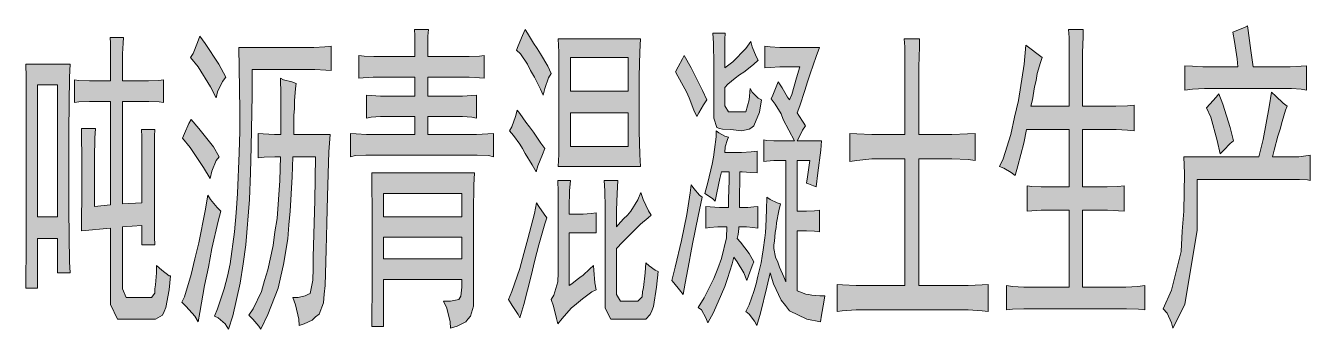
# Model space of a CAD drawing. Header units: millimetres. Extents: x 568 to 57335, y 85 to 28579.
# Drawn here: x 57269.84 to 57287.89, y 27813.22 to 27817.49 of the extents above; entities that cross this region are included whole.
import ezdxf

# ---------------------------------------------------------------- set-up
doc = ezdxf.new("R2010")
doc.units = ezdxf.units.MM

msp = doc.modelspace()

# ---------------------------------------------------------------- hatches: boundary and pattern name
h = msp.add_hatch(color=0)
h.dxf.hatch_style = 2
h.paths.add_polyline_path([(57287.007, 27817.486), (57287.014, 27817.417), (57287.052, 27817.136), (57287.083, 27816.908), (57287.531, 27816.908), (57287.607, 27816.908), (57287.759, 27816.916), (57287.835, 27816.924), (57287.835, 27816.582), (57287.759, 27816.597), (57287.622, 27816.605), (57287.554, 27816.605), (57286.467, 27816.605), (57286.399, 27816.605), (57286.232, 27816.597), (57286.125, 27816.582), (57286.125, 27816.924), (57286.232, 27816.916), (57286.376, 27816.908), (57286.406, 27816.908), (57286.87, 27816.908), (57286.862, 27817.022), (57286.824, 27817.266), (57286.801, 27817.395), (57286.855, 27817.417), (57286.961, 27817.463)])
h = msp.add_hatch(color=0)
h.dxf.hatch_style = 2
h.paths.add_polyline_path([(57271.568, 27813.672), (57271.606, 27813.672), (57271.652, 27813.733), (57271.652, 27813.793), (57271.66, 27813.847), (57271.675, 27814.014), (57271.675, 27814.12), (57271.751, 27814.052), (57271.85, 27813.976), (57271.872, 27813.976), (57271.85, 27813.778), (57271.804, 27813.528), (57271.781, 27813.474), (57271.758, 27813.421), (57271.66, 27813.368), (57271.591, 27813.368), (57271.219, 27813.368), (57271.128, 27813.368), (57271.029, 27813.573), (57271.029, 27813.778), (57271.029, 27814.644), (57270.619, 27814.606), (57270.619, 27814.743), (57270.626, 27815.123), (57270.626, 27815.366), (57270.626, 27815.617), (57270.619, 27815.959), (57270.619, 27816.042), (57270.816, 27816.042), (57270.809, 27815.906), (57270.801, 27815.632), (57270.801, 27815.51), (57270.801, 27814.948), (57271.029, 27814.971), (57271.029, 27816.422), (57270.824, 27816.422), (57270.733, 27816.422), (57270.581, 27816.415), (57270.52, 27816.407), (57270.52, 27816.726), (57270.581, 27816.718), (57270.733, 27816.711), (57270.824, 27816.711), (57271.029, 27816.711), (57271.029, 27816.939), (57271.029, 27817.243), (57271.021, 27817.319), (57271.211, 27817.319), (57271.204, 27817.243), (57271.196, 27817.091), (57271.196, 27817.015), (57271.196, 27816.946), (57271.196, 27816.794), (57271.196, 27816.711), (57271.492, 27816.711), (57271.561, 27816.711), (57271.705, 27816.718), (57271.774, 27816.726), (57271.774, 27816.407), (57271.713, 27816.415), (57271.568, 27816.422), (57271.5, 27816.422), (57271.196, 27816.422), (57271.196, 27814.986), (57271.47, 27815.001), (57271.47, 27815.45), (57271.47, 27815.64), (57271.47, 27815.928), (57271.462, 27816.027), (57271.652, 27816.027), (57271.644, 27815.936), (57271.644, 27815.541), (57271.644, 27815.237), (57271.644, 27814.933), (57271.644, 27814.515), (57271.652, 27814.409), (57271.47, 27814.409), (57271.47, 27814.682), (57271.196, 27814.66), (57271.196, 27813.907), (57271.196, 27813.793), (57271.249, 27813.672), (57271.31, 27813.672)])
h = msp.add_hatch(color=0)
h.dxf.hatch_style = 2
h.paths.add_polyline_path([(57272.283, 27817.341), (57272.359, 27817.235), (57272.549, 27816.946), (57272.647, 27816.764), (57272.602, 27816.703), (57272.533, 27816.559), (57272.511, 27816.475), (57272.435, 27816.627), (57272.26, 27816.908), (57272.153, 27817.038), (57272.191, 27817.098), (57272.252, 27817.25)])
h = msp.add_hatch(color=0)
h.dxf.hatch_style = 2
h.paths.add_polyline_path([(57275.496, 27817.433), (57275.489, 27817.341), (57275.489, 27817.152), (57275.489, 27817.053), (57275.983, 27817.053), (57276.066, 27817.053), (57276.211, 27817.06), (57276.279, 27817.068), (57276.279, 27816.749), (57276.211, 27816.756), (57276.066, 27816.764), (57275.99, 27816.764), (57275.489, 27816.764), (57275.489, 27816.498), (57275.922, 27816.498), (57275.975, 27816.498), (57276.104, 27816.506), (57276.173, 27816.513), (57276.173, 27816.187), (57276.104, 27816.202), (57275.975, 27816.209), (57275.922, 27816.209), (57275.489, 27816.209), (57275.489, 27815.959), (57276.089, 27815.959), (57276.173, 27815.959), (57276.332, 27815.966), (57276.408, 27815.974), (57276.408, 27815.647), (57276.34, 27815.662), (57276.18, 27815.67), (57276.089, 27815.67), (57274.691, 27815.67), (57274.615, 27815.67), (57274.471, 27815.662), (57274.402, 27815.647), (57274.402, 27815.974), (57274.478, 27815.966), (57274.623, 27815.959), (57274.691, 27815.959), (57275.306, 27815.959), (57275.306, 27816.209), (57274.896, 27816.209), (57274.82, 27816.209), (57274.691, 27816.202), (57274.623, 27816.187), (57274.623, 27816.513), (57274.691, 27816.506), (57274.82, 27816.498), (57274.896, 27816.498), (57275.306, 27816.498), (57275.306, 27816.764), (57274.797, 27816.764), (57274.721, 27816.764), (57274.577, 27816.756), (57274.516, 27816.749), (57274.516, 27817.068), (57274.592, 27817.06), (57274.729, 27817.053), (57274.797, 27817.053), (57275.306, 27817.053), (57275.306, 27817.159), (57275.306, 27817.349), (57275.299, 27817.433)])
h = msp.add_hatch(color=0)
h.dxf.hatch_style = 2
h.paths.add_polyline_path([(57276.856, 27817.433), (57276.887, 27817.379), (57276.97, 27817.243), (57277.023, 27817.167), (57277.069, 27817.091), (57277.175, 27816.916), (57277.221, 27816.817), (57277.183, 27816.756), (57277.13, 27816.605), (57277.107, 27816.513), (57277.069, 27816.597), (57276.985, 27816.764), (57276.932, 27816.855), (57276.887, 27816.946), (57276.788, 27817.091), (57276.735, 27817.144), (57276.758, 27817.205), (57276.818, 27817.349)])
h = msp.add_hatch(color=0)
h.paths.add_polyline_path([(57278.475, 27817.303), (57278.467, 27817.121), (57278.459, 27816.772), (57278.459, 27816.605), (57278.459, 27816.156), (57278.459, 27816.004), (57278.467, 27815.678), (57278.475, 27815.51), (57277.32, 27815.51), (57277.327, 27815.678), (57277.327, 27815.989), (57277.327, 27816.133), (57277.327, 27816.605), (57277.327, 27816.764), (57277.327, 27817.114), (57277.32, 27817.303)])
h.paths.add_polyline_path([(57278.3, 27815.792), (57278.3, 27816.263), (57277.494, 27816.263), (57277.494, 27815.792)])
h.paths.add_polyline_path([(57278.3, 27816.567), (57278.3, 27817.038), (57277.494, 27817.038), (57277.494, 27816.567)])
h = msp.add_hatch(color=0)
h.dxf.hatch_style = 2
h.paths.add_polyline_path([(57280.131, 27817), (57280.062, 27816.939), (57279.926, 27816.832), (57279.865, 27816.794), (57279.804, 27816.749), (57279.705, 27816.665), (57279.66, 27816.62), (57279.66, 27816.445), (57279.66, 27816.361), (57279.713, 27816.278), (57279.766, 27816.278), (57279.926, 27816.278), (57279.956, 27816.278), (57280.002, 27816.445), (57280.017, 27816.605), (57280.047, 27816.551), (57280.131, 27816.468), (57280.176, 27816.445), (57280.146, 27816.27), (57280.07, 27816.08), (57280.04, 27816.057), (57280.002, 27816.035), (57279.895, 27816.012), (57279.819, 27816.02), (57279.743, 27816.027), (57279.629, 27816.035), (57279.584, 27816.042), (57279.546, 27816.057), (57279.508, 27816.187), (57279.508, 27816.316), (57279.508, 27816.764), (57279.508, 27816.939), (57279.5, 27817.243), (57279.493, 27817.379), (57279.667, 27817.379), (57279.66, 27817.296), (57279.66, 27817.053), (57279.66, 27816.893), (57279.774, 27816.977), (57279.956, 27817.167), (57280.024, 27817.266), (57280.047, 27817.19), (57280.1, 27817.053)])
h = msp.add_hatch(color=0)
h.dxf.hatch_style = 2
h.paths.add_polyline_path([(57282.19, 27815.959), (57282.19, 27816.749), (57282.19, 27816.908), (57282.19, 27817.19), (57282.182, 27817.303), (57282.395, 27817.303), (57282.395, 27817.19), (57282.387, 27816.908), (57282.387, 27816.749), (57282.387, 27815.959), (57282.729, 27815.959), (57282.851, 27815.959), (57283.071, 27815.966), (57283.177, 27815.974), (57283.177, 27815.594), (57283.079, 27815.609), (57282.851, 27815.617), (57282.729, 27815.617), (57282.387, 27815.617), (57282.387, 27813.839), (57282.965, 27813.839), (57283.079, 27813.839), (57283.276, 27813.847), (57283.36, 27813.854), (57283.36, 27813.474), (57283.276, 27813.482), (57283.079, 27813.497), (57282.965, 27813.497), (57281.628, 27813.497), (57281.506, 27813.497), (57281.308, 27813.482), (57281.24, 27813.474), (57281.24, 27813.854), (57281.316, 27813.847), (57281.506, 27813.839), (57281.628, 27813.839), (57282.19, 27813.839), (57282.19, 27815.617), (57281.84, 27815.617), (57281.726, 27815.617), (57281.514, 27815.594), (57281.415, 27815.579), (57281.415, 27815.974), (57281.514, 27815.966), (57281.726, 27815.959), (57281.84, 27815.959)])
h = msp.add_hatch(color=0)
h.dxf.hatch_style = 2
h.paths.add_polyline_path([(57284.12, 27817.038), (57284.097, 27816.969), (57284.051, 27816.817), (57284.036, 27816.718), (57284.013, 27816.627), (57283.983, 27816.445), (57283.96, 27816.354), (57284.499, 27816.354), (57284.499, 27816.977), (57284.499, 27817.098), (57284.499, 27817.319), (57284.492, 27817.433), (57284.697, 27817.433), (57284.697, 27817.334), (57284.689, 27817.106), (57284.689, 27816.977), (57284.689, 27816.354), (57285.084, 27816.354), (57285.153, 27816.354), (57285.32, 27816.361), (57285.411, 27816.369), (57285.411, 27816.012), (57285.32, 27816.02), (57285.16, 27816.027), (57285.084, 27816.027), (57284.689, 27816.027), (57284.689, 27815.222), (57284.97, 27815.222), (57285.031, 27815.222), (57285.183, 27815.229), (57285.274, 27815.237), (57285.274, 27814.88), (57285.191, 27814.887), (57285.039, 27814.895), (57284.97, 27814.895), (57284.689, 27814.895), (57284.689, 27813.816), (57285.229, 27813.816), (57285.297, 27813.816), (57285.464, 27813.824), (57285.563, 27813.839), (57285.563, 27813.497), (57285.472, 27813.505), (57285.305, 27813.512), (57285.229, 27813.512), (57283.937, 27813.512), (57283.861, 27813.512), (57283.702, 27813.505), (57283.618, 27813.497), (57283.618, 27813.839), (57283.702, 27813.824), (57283.861, 27813.816), (57283.937, 27813.816), (57284.499, 27813.816), (57284.499, 27814.895), (57284.165, 27814.895), (57284.104, 27814.895), (57283.975, 27814.887), (57283.907, 27814.88), (57283.907, 27815.237), (57283.975, 27815.229), (57284.104, 27815.222), (57284.165, 27815.222), (57284.499, 27815.222), (57284.499, 27816.027), (57283.899, 27816.027), (57283.861, 27815.837), (57283.778, 27815.518), (57283.74, 27815.381), (57283.686, 27815.427), (57283.58, 27815.488), (57283.519, 27815.51), (57283.572, 27815.617), (57283.679, 27815.959), (57283.732, 27816.202), (57283.785, 27816.437), (57283.869, 27816.946), (57283.892, 27817.212)])
h = msp.add_hatch(color=0)
h.dxf.hatch_style = 2
h.paths.add_polyline_path([(57272.685, 27813.224), (57272.64, 27813.3), (57272.541, 27813.383), (57272.488, 27813.406), (57272.533, 27813.512), (57272.624, 27813.793), (57272.67, 27813.968), (57272.708, 27814.143), (57272.769, 27814.591), (57272.792, 27814.857), (57272.814, 27815.131), (57272.837, 27815.7), (57272.845, 27816.004), (57272.845, 27816.301), (57272.837, 27816.893), (57272.83, 27817.182), (57273.825, 27817.182), (57273.886, 27817.182), (57274.038, 27817.19), (57274.129, 27817.197), (57274.129, 27816.855), (57274.053, 27816.863), (57273.901, 27816.87), (57273.825, 27816.87), (57273.02, 27816.87), (57273.02, 27816.513), (57273.004, 27815.784), (57272.997, 27815.419), (57272.982, 27815.047), (57272.928, 27814.409), (57272.89, 27814.143), (57272.852, 27813.869), (57272.746, 27813.414)])
h = msp.add_hatch(color=0)
h.dxf.hatch_style = 2
h.paths.add_polyline_path([(57280.313, 27816.46), (57280.336, 27816.513), (57280.382, 27816.627), (57280.412, 27816.696), (57280.465, 27816.612), (57280.541, 27816.483), (57280.571, 27816.445), (57280.602, 27816.521), (57280.67, 27816.756), (57280.716, 27816.908), (57280.503, 27816.908), (57280.435, 27816.908), (57280.298, 27816.901), (57280.222, 27816.893), (57280.222, 27817.197), (57280.298, 27817.19), (57280.435, 27817.182), (57280.503, 27817.182), (57280.989, 27817.182), (57280.944, 27817.053), (57280.86, 27816.81), (57280.822, 27816.696), (57280.784, 27816.574), (57280.716, 27816.361), (57280.678, 27816.263), (57280.701, 27816.225), (57280.761, 27816.133), (57280.792, 27816.08), (57280.754, 27816.02), (57280.701, 27815.913), (57280.678, 27815.868), (57281.02, 27815.868), (57281.012, 27815.738), (57280.967, 27815.419), (57280.944, 27815.222), (57280.906, 27815.237), (57280.837, 27815.267), (57280.807, 27815.275), (57280.822, 27815.366), (57280.845, 27815.526), (57280.853, 27815.594), (57280.678, 27815.594), (57280.678, 27814.88), (57280.761, 27814.88), (57280.807, 27814.88), (57280.921, 27814.887), (57280.989, 27814.895), (57280.989, 27814.591), (57280.921, 27814.599), (57280.807, 27814.606), (57280.761, 27814.606), (57280.678, 27814.606), (57280.678, 27813.763), (57280.716, 27813.748), (57280.799, 27813.717), (57280.837, 27813.71), (57280.883, 27813.702), (57280.997, 27813.695), (57281.065, 27813.695), (57281.05, 27813.604), (57281.02, 27813.421), (57281.005, 27813.33), (57280.815, 27813.368), (57280.571, 27813.482), (57280.511, 27813.558), (57280.45, 27813.634), (57280.344, 27813.862), (57280.298, 27814.014), (57280.252, 27813.816), (57280.161, 27813.452), (57280.108, 27813.277), (57280.078, 27813.338), (57280.002, 27813.436), (57279.956, 27813.474), (57280.002, 27813.566), (57280.07, 27813.755), (57280.1, 27813.862), (57280.123, 27813.968), (57280.169, 27814.158), (57280.184, 27814.249), (57280.199, 27814.34), (57280.222, 27814.508), (57280.23, 27814.584), (57280.237, 27814.66), (57280.245, 27814.903), (57280.252, 27815.077), (57280.298, 27815.047), (57280.397, 27815.001), (57280.442, 27814.986), (57280.42, 27814.887), (57280.389, 27814.72), (57280.382, 27814.652), (57280.366, 27814.584), (57280.359, 27814.462), (57280.351, 27814.409), (57280.351, 27814.356), (57280.374, 27814.234), (57280.404, 27814.166), (57280.427, 27814.097), (57280.488, 27813.961), (57280.518, 27813.892), (57280.518, 27815.594), (57280.412, 27815.594), (57280.351, 27815.594), (57280.245, 27815.586), (57280.207, 27815.579), (57280.207, 27815.883), (57280.252, 27815.875), (57280.351, 27815.868), (57280.404, 27815.868), (57280.64, 27815.868), (57280.48, 27816.171), (57280.45, 27816.247), (57280.366, 27816.384)])
h = msp.add_hatch(color=0)
h.paths.add_polyline_path([(57270.459, 27816.946), (57270.452, 27816.764), (57270.444, 27816.02), (57270.444, 27815.45), (57270.444, 27814.895), (57270.452, 27814.173), (57270.459, 27814.014), (57270.284, 27814.014), (57270.284, 27814.5), (57270.003, 27814.5), (57270.003, 27813.801), (57269.836, 27813.801), (57269.836, 27813.961), (57269.844, 27814.295), (57269.844, 27814.462), (57269.844, 27816.225), (57269.844, 27816.407), (57269.844, 27816.764), (57269.836, 27816.946)])
h.paths.add_polyline_path([(57270.284, 27814.804), (57270.284, 27816.658), (57270.003, 27816.658), (57270.003, 27814.804)])
h = msp.add_hatch(color=0)
h.dxf.hatch_style = 2
h.paths.add_polyline_path([(57279.09, 27817.068), (57279.189, 27816.893), (57279.348, 27816.574), (57279.409, 27816.445), (57279.363, 27816.377), (57279.295, 27816.263), (57279.265, 27816.209), (57279.227, 27816.301), (57279.158, 27816.475), (57279.12, 27816.559), (57279.075, 27816.643), (57278.999, 27816.779), (57278.968, 27816.84), (57279.006, 27816.908), (57279.067, 27817.022)])
h = msp.add_hatch(color=0)
h.dxf.hatch_style = 2
h.paths.add_polyline_path([(57273.681, 27813.277), (57273.673, 27813.368), (57273.627, 27813.566), (57273.589, 27813.672), (57273.665, 27813.672), (57273.764, 27813.695), (57273.802, 27813.71), (57273.832, 27813.725), (57273.87, 27813.915), (57273.878, 27814.075), (57273.878, 27814.242), (57273.901, 27815.032), (57273.908, 27815.647), (57273.589, 27815.647), (57273.582, 27815.366), (57273.551, 27814.88), (57273.536, 27814.69), (57273.521, 27814.492), (57273.46, 27814.135), (57273.422, 27813.968), (57273.384, 27813.801), (57273.24, 27813.429), (57273.141, 27813.224), (57273.111, 27813.269), (57273.027, 27813.368), (57272.974, 27813.421), (57273.035, 27813.512), (57273.149, 27813.755), (57273.194, 27813.907), (57273.24, 27814.059), (57273.316, 27814.401), (57273.339, 27814.591), (57273.369, 27814.781), (57273.407, 27815.313), (57273.415, 27815.647), (57273.339, 27815.647), (57273.187, 27815.64), (57273.103, 27815.632), (57273.103, 27815.974), (57273.171, 27815.966), (57273.331, 27815.959), (57273.422, 27815.959), (57273.422, 27816.126), (57273.422, 27816.521), (57273.415, 27816.749), (57273.46, 27816.726), (57273.574, 27816.696), (57273.635, 27816.673), (57273.627, 27816.605), (57273.612, 27816.43), (57273.612, 27816.323), (57273.605, 27816.225), (57273.605, 27816.035), (57273.605, 27815.959), (57274.114, 27815.959), (57274.098, 27815.716), (57274.076, 27815.093), (57274.068, 27814.713), (57274.06, 27814.34), (57274.045, 27813.839), (57274.03, 27813.717), (57274.022, 27813.596), (57273.962, 27813.436), (57273.908, 27813.398), (57273.863, 27813.353), (57273.749, 27813.3)])
h = msp.add_hatch(color=0)
h.dxf.hatch_style = 2
h.paths.add_polyline_path([(57287.561, 27816.354), (57287.538, 27816.301), (57287.493, 27816.141), (57287.462, 27816.035), (57287.432, 27815.936), (57287.379, 27815.738), (57287.356, 27815.647), (57287.637, 27815.647), (57287.728, 27815.647), (57287.857, 27815.662), (57287.888, 27815.67), (57287.888, 27815.313), (57287.85, 27815.321), (57287.736, 27815.328), (57287.652, 27815.328), (57286.3, 27815.328), (57286.3, 27814.614), (57286.125, 27813.573), (57285.958, 27813.239), (57285.935, 27813.315), (57285.875, 27813.452), (57285.821, 27813.512), (57285.935, 27813.771), (57286.072, 27814.318), (57286.087, 27814.599), (57286.11, 27814.88), (57286.118, 27815.412), (57286.11, 27815.647), (57287.166, 27815.647), (57287.227, 27815.89), (57287.31, 27816.346), (57287.341, 27816.551), (57287.402, 27816.498), (57287.508, 27816.399)])
h = msp.add_hatch(color=0)
h.dxf.hatch_style = 2
h.paths.add_polyline_path([(57286.604, 27816.529), (57286.657, 27816.384), (57286.763, 27816.057), (57286.809, 27815.868), (57286.763, 27815.83), (57286.672, 27815.738), (57286.619, 27815.685), (57286.581, 27815.875), (57286.49, 27816.202), (57286.429, 27816.331), (57286.475, 27816.384), (57286.566, 27816.483)])
h = msp.add_hatch(color=0)
h.dxf.hatch_style = 2
h.paths.add_polyline_path([(57276.742, 27816.301), (57276.78, 27816.255), (57276.864, 27816.133), (57276.917, 27816.065), (57276.97, 27815.989), (57277.077, 27815.837), (57277.13, 27815.761), (57277.099, 27815.678), (57277.031, 27815.518), (57277.008, 27815.435), (57276.955, 27815.533), (57276.856, 27815.693), (57276.818, 27815.761), (57276.78, 27815.822), (57276.689, 27815.944), (57276.636, 27816.012), (57276.666, 27816.065), (57276.72, 27816.209)])
h = msp.add_hatch(color=0)
h.dxf.hatch_style = 2
h.paths.add_polyline_path([(57272.161, 27816.171), (57272.267, 27816.042), (57272.473, 27815.784), (57272.556, 27815.647), (57272.511, 27815.594), (57272.45, 27815.442), (57272.427, 27815.343), (57272.336, 27815.495), (57272.146, 27815.776), (57272.039, 27815.906), (57272.07, 27815.974), (57272.131, 27816.111)])
h = msp.add_hatch(color=0)
h.dxf.hatch_style = 2
h.paths.add_polyline_path([(57279.835, 27814.5), (57279.88, 27814.447), (57280.002, 27814.287), (57280.07, 27814.173), (57280.047, 27814.113), (57279.994, 27813.976), (57279.971, 27813.907), (57279.926, 27814.014), (57279.835, 27814.173), (57279.789, 27814.234), (57279.766, 27814.143), (57279.698, 27813.938), (57279.66, 27813.824), (57279.614, 27813.717), (57279.5, 27813.459), (57279.424, 27813.315), (57279.394, 27813.383), (57279.333, 27813.497), (57279.287, 27813.528), (57279.371, 27813.664), (57279.508, 27813.938), (57279.561, 27814.075), (57279.614, 27814.219), (57279.683, 27814.508), (57279.69, 27814.66), (57279.614, 27814.66), (57279.561, 27814.66), (57279.447, 27814.652), (57279.394, 27814.644), (57279.394, 27814.948), (57279.455, 27814.941), (57279.584, 27814.933), (57279.645, 27814.933), (57279.713, 27814.933), (57279.713, 27815.055), (57279.721, 27815.313), (57279.721, 27815.435), (57279.614, 27815.435), (57279.591, 27815.343), (57279.546, 27815.138), (57279.523, 27815.024), (57279.493, 27815.055), (57279.417, 27815.108), (57279.379, 27815.131), (57279.424, 27815.283), (57279.485, 27815.541), (57279.5, 27815.64), (57279.515, 27815.746), (57279.538, 27815.928), (57279.538, 27816.012), (57279.576, 27815.982), (57279.66, 27815.936), (57279.713, 27815.921), (57279.698, 27815.89), (57279.667, 27815.784), (57279.66, 27815.708), (57279.835, 27815.708), (57279.895, 27815.708), (57280.032, 27815.716), (57280.116, 27815.723), (57280.116, 27815.419), (57280.024, 27815.427), (57279.903, 27815.435), (57279.873, 27815.435), (57279.873, 27815.336), (57279.865, 27815.085), (57279.865, 27814.933), (57279.956, 27814.933), (57279.986, 27814.933), (57280.07, 27814.941), (57280.123, 27814.948), (57280.123, 27814.644), (57280.055, 27814.652), (57279.964, 27814.66), (57279.857, 27814.66), (57279.857, 27814.637), (57279.85, 27814.553)])
h = msp.add_hatch(color=0)
h.paths.add_polyline_path([(57275.709, 27813.619), (57275.808, 27813.619), (57275.922, 27813.641), (57275.937, 27813.664), (57275.952, 27813.687), (57275.967, 27813.816), (57275.967, 27813.923), (57274.866, 27813.923), (57274.866, 27813.262), (57274.699, 27813.262), (57274.699, 27813.406), (57274.706, 27813.771), (57274.706, 27813.999), (57274.706, 27814.698), (57274.706, 27814.895), (57274.699, 27815.252), (57274.699, 27815.419), (57276.142, 27815.419), (57276.135, 27815.245), (57276.127, 27814.88), (57276.127, 27814.682), (57276.127, 27813.657), (57276.127, 27813.55), (57276.089, 27813.406), (57276.051, 27813.368), (57276.021, 27813.33), (57275.899, 27813.269), (57275.808, 27813.239), (57275.8, 27813.33), (57275.755, 27813.52)])
h.paths.add_polyline_path([(57275.967, 27814.804), (57275.967, 27815.131), (57274.866, 27815.131), (57274.866, 27814.804)])
h.paths.add_polyline_path([(57275.967, 27814.211), (57275.967, 27814.515), (57274.866, 27814.515), (57274.866, 27814.211)])
h = msp.add_hatch(color=0)
h.dxf.hatch_style = 2
h.paths.add_polyline_path([(57277.221, 27813.641), (57277.259, 27813.702), (57277.312, 27813.892), (57277.32, 27814.014), (57277.32, 27814.88), (57277.32, 27814.941), (57277.32, 27815.153), (57277.312, 27815.313), (57277.494, 27815.313), (57277.479, 27815.169), (57277.472, 27814.933), (57277.472, 27814.842), (57277.616, 27814.842), (57277.669, 27814.842), (57277.783, 27814.849), (57277.852, 27814.857), (57277.852, 27814.576), (57277.472, 27814.576), (57277.472, 27813.839), (57277.51, 27813.862), (57277.586, 27813.923), (57277.624, 27813.953), (57277.669, 27813.983), (57277.76, 27814.067), (57277.814, 27814.12), (57277.821, 27814.052), (57277.836, 27813.877), (57277.852, 27813.778), (57277.791, 27813.748), (57277.662, 27813.649), (57277.578, 27813.581), (57277.502, 27813.52), (57277.373, 27813.376), (57277.312, 27813.3), (57277.297, 27813.376), (57277.251, 27813.55)])
h = msp.add_hatch(color=0)
h.dxf.hatch_style = 2
h.paths.add_polyline_path([(57278.155, 27815.313), (57278.148, 27815.131), (57278.14, 27814.895), (57278.14, 27814.842), (57278.14, 27814.66), (57278.163, 27814.69), (57278.239, 27814.774), (57278.292, 27814.827), (57278.338, 27814.88), (57278.437, 27815.039), (57278.482, 27815.146), (57278.513, 27815.047), (57278.589, 27814.887), (57278.627, 27814.827), (57278.581, 27814.789), (57278.475, 27814.698), (57278.421, 27814.644), (57278.368, 27814.591), (57278.224, 27814.447), (57278.14, 27814.356), (57278.14, 27813.801), (57278.14, 27813.71), (57278.193, 27813.619), (57278.254, 27813.619), (57278.399, 27813.619), (57278.437, 27813.619), (57278.497, 27813.679), (57278.505, 27813.748), (57278.52, 27813.809), (57278.543, 27814.014), (57278.551, 27814.158), (57278.596, 27814.113), (57278.68, 27814.052), (57278.725, 27814.037), (57278.702, 27813.816), (57278.657, 27813.543), (57278.634, 27813.482), (57278.611, 27813.429), (57278.551, 27813.368), (57278.505, 27813.368), (57278.133, 27813.368), (57278.057, 27813.368), (57277.981, 27813.52), (57277.981, 27813.672), (57277.981, 27814.842), (57277.981, 27814.933), (57277.973, 27815.169), (57277.966, 27815.313)])
h = msp.add_hatch(color=0)
h.dxf.hatch_style = 2
h.paths.add_polyline_path([(57278.915, 27813.907), (57278.961, 27814.097), (57279.052, 27814.47), (57279.09, 27814.652), (57279.128, 27814.834), (57279.174, 27815.138), (57279.189, 27815.252), (57279.227, 27815.199), (57279.303, 27815.108), (57279.341, 27815.077), (57279.287, 27814.812), (57279.204, 27814.424), (57279.181, 27814.295), (57279.158, 27814.166), (57279.105, 27813.869), (57279.075, 27813.71), (57279.022, 27813.778), (57278.946, 27813.877)])
h = msp.add_hatch(color=0)
h.dxf.hatch_style = 2
h.paths.add_polyline_path([(57272.579, 27814.88), (57272.541, 27814.743), (57272.45, 27814.356), (57272.404, 27814.097), (57272.351, 27813.839), (57272.283, 27813.459), (57272.26, 27813.33), (57272.214, 27813.406), (57272.093, 27813.543), (57272.032, 27813.604), (57272.07, 27813.679), (57272.161, 27813.991), (57272.214, 27814.211), (57272.267, 27814.439), (57272.359, 27814.887), (57272.397, 27815.108), (57272.435, 27815.047), (57272.526, 27814.933)])
h = msp.add_hatch(color=0)
h.dxf.hatch_style = 2
h.paths.add_polyline_path([(57277.16, 27814.789), (57277.13, 27814.705), (57277.046, 27814.409), (57276.993, 27814.196), (57276.94, 27813.976), (57276.834, 27813.573), (57276.78, 27813.383), (57276.758, 27813.429), (57276.674, 27813.558), (57276.621, 27813.641), (57276.666, 27813.755), (57276.78, 27814.075), (57276.834, 27814.287), (57276.894, 27814.492), (57276.985, 27814.849), (57277.016, 27815.001), (57277.046, 27814.948), (57277.122, 27814.842)])

# ---------------------------------------------------------------- linework, layer by layer
at = {"color": 0, "lineweight": 0}
for points in [[(57287.007, 27817.486), (57287.014, 27817.417), (57287.052, 27817.136), (57287.083, 27816.908), (57287.531, 27816.908), (57287.607, 27816.908), (57287.759, 27816.916), (57287.835, 27816.924), (57287.835, 27816.582), (57287.759, 27816.597), (57287.622, 27816.605), (57287.554, 27816.605), (57286.467, 27816.605), (57286.399, 27816.605), (57286.232, 27816.597), (57286.125, 27816.582), (57286.125, 27816.924), (57286.232, 27816.916), (57286.376, 27816.908), (57286.406, 27816.908), (57286.87, 27816.908), (57286.862, 27817.022), (57286.824, 27817.266), (57286.801, 27817.395), (57286.855, 27817.417), (57286.961, 27817.463)], [(57271.568, 27813.672), (57271.606, 27813.672), (57271.652, 27813.733), (57271.652, 27813.793), (57271.66, 27813.847), (57271.675, 27814.014), (57271.675, 27814.12), (57271.751, 27814.052), (57271.85, 27813.976), (57271.872, 27813.976), (57271.85, 27813.778), (57271.804, 27813.528), (57271.781, 27813.474), (57271.758, 27813.421), (57271.66, 27813.368), (57271.591, 27813.368), (57271.219, 27813.368), (57271.128, 27813.368), (57271.029, 27813.573), (57271.029, 27813.778), (57271.029, 27814.644), (57270.619, 27814.606), (57270.619, 27814.743), (57270.626, 27815.123), (57270.626, 27815.366), (57270.626, 27815.617), (57270.619, 27815.959), (57270.619, 27816.042), (57270.816, 27816.042), (57270.809, 27815.906), (57270.801, 27815.632), (57270.801, 27815.51), (57270.801, 27814.948), (57271.029, 27814.971), (57271.029, 27816.422), (57270.824, 27816.422), (57270.733, 27816.422), (57270.581, 27816.415), (57270.52, 27816.407), (57270.52, 27816.726), (57270.581, 27816.718), (57270.733, 27816.711), (57270.824, 27816.711), (57271.029, 27816.711), (57271.029, 27816.939), (57271.029, 27817.243), (57271.021, 27817.319), (57271.211, 27817.319), (57271.204, 27817.243), (57271.196, 27817.091), (57271.196, 27817.015), (57271.196, 27816.946), (57271.196, 27816.794), (57271.196, 27816.711), (57271.492, 27816.711), (57271.561, 27816.711), (57271.705, 27816.718), (57271.774, 27816.726), (57271.774, 27816.407), (57271.713, 27816.415), (57271.568, 27816.422), (57271.5, 27816.422), (57271.196, 27816.422), (57271.196, 27814.986), (57271.47, 27815.001), (57271.47, 27815.45), (57271.47, 27815.64), (57271.47, 27815.928), (57271.462, 27816.027), (57271.652, 27816.027), (57271.644, 27815.936), (57271.644, 27815.541), (57271.644, 27815.237), (57271.644, 27814.933), (57271.644, 27814.515), (57271.652, 27814.409), (57271.47, 27814.409), (57271.47, 27814.682), (57271.196, 27814.66), (57271.196, 27813.907), (57271.196, 27813.793), (57271.249, 27813.672), (57271.31, 27813.672)], [(57272.283, 27817.341), (57272.359, 27817.235), (57272.549, 27816.946), (57272.647, 27816.764), (57272.602, 27816.703), (57272.533, 27816.559), (57272.511, 27816.475), (57272.435, 27816.627), (57272.26, 27816.908), (57272.153, 27817.038), (57272.191, 27817.098), (57272.252, 27817.25)], [(57275.496, 27817.433), (57275.489, 27817.341), (57275.489, 27817.152), (57275.489, 27817.053), (57275.983, 27817.053), (57276.066, 27817.053), (57276.211, 27817.06), (57276.279, 27817.068), (57276.279, 27816.749), (57276.211, 27816.756), (57276.066, 27816.764), (57275.99, 27816.764), (57275.489, 27816.764), (57275.489, 27816.498), (57275.922, 27816.498), (57275.975, 27816.498), (57276.104, 27816.506), (57276.173, 27816.513), (57276.173, 27816.187), (57276.104, 27816.202), (57275.975, 27816.209), (57275.922, 27816.209), (57275.489, 27816.209), (57275.489, 27815.959), (57276.089, 27815.959), (57276.173, 27815.959), (57276.332, 27815.966), (57276.408, 27815.974), (57276.408, 27815.647), (57276.34, 27815.662), (57276.18, 27815.67), (57276.089, 27815.67), (57274.691, 27815.67), (57274.615, 27815.67), (57274.471, 27815.662), (57274.402, 27815.647), (57274.402, 27815.974), (57274.478, 27815.966), (57274.623, 27815.959), (57274.691, 27815.959), (57275.306, 27815.959), (57275.306, 27816.209), (57274.896, 27816.209), (57274.82, 27816.209), (57274.691, 27816.202), (57274.623, 27816.187), (57274.623, 27816.513), (57274.691, 27816.506), (57274.82, 27816.498), (57274.896, 27816.498), (57275.306, 27816.498), (57275.306, 27816.764), (57274.797, 27816.764), (57274.721, 27816.764), (57274.577, 27816.756), (57274.516, 27816.749), (57274.516, 27817.068), (57274.592, 27817.06), (57274.729, 27817.053), (57274.797, 27817.053), (57275.306, 27817.053), (57275.306, 27817.159), (57275.306, 27817.349), (57275.299, 27817.433)], [(57276.856, 27817.433), (57276.887, 27817.379), (57276.97, 27817.243), (57277.023, 27817.167), (57277.069, 27817.091), (57277.175, 27816.916), (57277.221, 27816.817), (57277.183, 27816.756), (57277.13, 27816.605), (57277.107, 27816.513), (57277.069, 27816.597), (57276.985, 27816.764), (57276.932, 27816.855), (57276.887, 27816.946), (57276.788, 27817.091), (57276.735, 27817.144), (57276.758, 27817.205), (57276.818, 27817.349)], [(57278.475, 27817.303), (57278.467, 27817.121), (57278.459, 27816.772), (57278.459, 27816.605), (57278.459, 27816.156), (57278.459, 27816.004), (57278.467, 27815.678), (57278.475, 27815.51), (57277.32, 27815.51), (57277.327, 27815.678), (57277.327, 27815.989), (57277.327, 27816.133), (57277.327, 27816.605), (57277.327, 27816.764), (57277.327, 27817.114), (57277.32, 27817.303)], [(57280.131, 27817), (57280.062, 27816.939), (57279.926, 27816.832), (57279.865, 27816.794), (57279.804, 27816.749), (57279.705, 27816.665), (57279.66, 27816.62), (57279.66, 27816.445), (57279.66, 27816.361), (57279.713, 27816.278), (57279.766, 27816.278), (57279.926, 27816.278), (57279.956, 27816.278), (57280.002, 27816.445), (57280.017, 27816.605), (57280.047, 27816.551), (57280.131, 27816.468), (57280.176, 27816.445), (57280.146, 27816.27), (57280.07, 27816.08), (57280.04, 27816.057), (57280.002, 27816.035), (57279.895, 27816.012), (57279.819, 27816.02), (57279.743, 27816.027), (57279.629, 27816.035), (57279.584, 27816.042), (57279.546, 27816.057), (57279.508, 27816.187), (57279.508, 27816.316), (57279.508, 27816.764), (57279.508, 27816.939), (57279.5, 27817.243), (57279.493, 27817.379), (57279.667, 27817.379), (57279.66, 27817.296), (57279.66, 27817.053), (57279.66, 27816.893), (57279.774, 27816.977), (57279.956, 27817.167), (57280.024, 27817.266), (57280.047, 27817.19), (57280.1, 27817.053)], [(57282.19, 27815.959), (57282.19, 27816.749), (57282.19, 27816.908), (57282.19, 27817.19), (57282.182, 27817.303), (57282.395, 27817.303), (57282.395, 27817.19), (57282.387, 27816.908), (57282.387, 27816.749), (57282.387, 27815.959), (57282.729, 27815.959), (57282.851, 27815.959), (57283.071, 27815.966), (57283.177, 27815.974), (57283.177, 27815.594), (57283.079, 27815.609), (57282.851, 27815.617), (57282.729, 27815.617), (57282.387, 27815.617), (57282.387, 27813.839), (57282.965, 27813.839), (57283.079, 27813.839), (57283.276, 27813.847), (57283.36, 27813.854), (57283.36, 27813.474), (57283.276, 27813.482), (57283.079, 27813.497), (57282.965, 27813.497), (57281.628, 27813.497), (57281.506, 27813.497), (57281.308, 27813.482), (57281.24, 27813.474), (57281.24, 27813.854), (57281.316, 27813.847), (57281.506, 27813.839), (57281.628, 27813.839), (57282.19, 27813.839), (57282.19, 27815.617), (57281.84, 27815.617), (57281.726, 27815.617), (57281.514, 27815.594), (57281.415, 27815.579), (57281.415, 27815.974), (57281.514, 27815.966), (57281.726, 27815.959), (57281.84, 27815.959)], [(57284.12, 27817.038), (57284.097, 27816.969), (57284.051, 27816.817), (57284.036, 27816.718), (57284.013, 27816.627), (57283.983, 27816.445), (57283.96, 27816.354), (57284.499, 27816.354), (57284.499, 27816.977), (57284.499, 27817.098), (57284.499, 27817.319), (57284.492, 27817.433), (57284.697, 27817.433), (57284.697, 27817.334), (57284.689, 27817.106), (57284.689, 27816.977), (57284.689, 27816.354), (57285.084, 27816.354), (57285.153, 27816.354), (57285.32, 27816.361), (57285.411, 27816.369), (57285.411, 27816.012), (57285.32, 27816.02), (57285.16, 27816.027), (57285.084, 27816.027), (57284.689, 27816.027), (57284.689, 27815.222), (57284.97, 27815.222), (57285.031, 27815.222), (57285.183, 27815.229), (57285.274, 27815.237), (57285.274, 27814.88), (57285.191, 27814.887), (57285.039, 27814.895), (57284.97, 27814.895), (57284.689, 27814.895), (57284.689, 27813.816), (57285.229, 27813.816), (57285.297, 27813.816), (57285.464, 27813.824), (57285.563, 27813.839), (57285.563, 27813.497), (57285.472, 27813.505), (57285.305, 27813.512), (57285.229, 27813.512), (57283.937, 27813.512), (57283.861, 27813.512), (57283.702, 27813.505), (57283.618, 27813.497), (57283.618, 27813.839), (57283.702, 27813.824), (57283.861, 27813.816), (57283.937, 27813.816), (57284.499, 27813.816), (57284.499, 27814.895), (57284.165, 27814.895), (57284.104, 27814.895), (57283.975, 27814.887), (57283.907, 27814.88), (57283.907, 27815.237), (57283.975, 27815.229), (57284.104, 27815.222), (57284.165, 27815.222), (57284.499, 27815.222), (57284.499, 27816.027), (57283.899, 27816.027), (57283.861, 27815.837), (57283.778, 27815.518), (57283.74, 27815.381), (57283.686, 27815.427), (57283.58, 27815.488), (57283.519, 27815.51), (57283.572, 27815.617), (57283.679, 27815.959), (57283.732, 27816.202), (57283.785, 27816.437), (57283.869, 27816.946), (57283.892, 27817.212)], [(57272.685, 27813.224), (57272.64, 27813.3), (57272.541, 27813.383), (57272.488, 27813.406), (57272.533, 27813.512), (57272.624, 27813.793), (57272.67, 27813.968), (57272.708, 27814.143), (57272.769, 27814.591), (57272.792, 27814.857), (57272.814, 27815.131), (57272.837, 27815.7), (57272.845, 27816.004), (57272.845, 27816.301), (57272.837, 27816.893), (57272.83, 27817.182), (57273.825, 27817.182), (57273.886, 27817.182), (57274.038, 27817.19), (57274.129, 27817.197), (57274.129, 27816.855), (57274.053, 27816.863), (57273.901, 27816.87), (57273.825, 27816.87), (57273.02, 27816.87), (57273.02, 27816.513), (57273.004, 27815.784), (57272.997, 27815.419), (57272.982, 27815.047), (57272.928, 27814.409), (57272.89, 27814.143), (57272.852, 27813.869), (57272.746, 27813.414)], [(57280.313, 27816.46), (57280.336, 27816.513), (57280.382, 27816.627), (57280.412, 27816.696), (57280.465, 27816.612), (57280.541, 27816.483), (57280.571, 27816.445), (57280.602, 27816.521), (57280.67, 27816.756), (57280.716, 27816.908), (57280.503, 27816.908), (57280.435, 27816.908), (57280.298, 27816.901), (57280.222, 27816.893), (57280.222, 27817.197), (57280.298, 27817.19), (57280.435, 27817.182), (57280.503, 27817.182), (57280.989, 27817.182), (57280.944, 27817.053), (57280.86, 27816.81), (57280.822, 27816.696), (57280.784, 27816.574), (57280.716, 27816.361), (57280.678, 27816.263), (57280.701, 27816.225), (57280.761, 27816.133), (57280.792, 27816.08), (57280.754, 27816.02), (57280.701, 27815.913), (57280.678, 27815.868), (57281.02, 27815.868), (57281.012, 27815.738), (57280.967, 27815.419), (57280.944, 27815.222), (57280.906, 27815.237), (57280.837, 27815.267), (57280.807, 27815.275), (57280.822, 27815.366), (57280.845, 27815.526), (57280.853, 27815.594), (57280.678, 27815.594), (57280.678, 27814.88), (57280.761, 27814.88), (57280.807, 27814.88), (57280.921, 27814.887), (57280.989, 27814.895), (57280.989, 27814.591), (57280.921, 27814.599), (57280.807, 27814.606), (57280.761, 27814.606), (57280.678, 27814.606), (57280.678, 27813.763), (57280.716, 27813.748), (57280.799, 27813.717), (57280.837, 27813.71), (57280.883, 27813.702), (57280.997, 27813.695), (57281.065, 27813.695), (57281.05, 27813.604), (57281.02, 27813.421), (57281.005, 27813.33), (57280.815, 27813.368), (57280.571, 27813.482), (57280.511, 27813.558), (57280.45, 27813.634), (57280.344, 27813.862), (57280.298, 27814.014), (57280.252, 27813.816), (57280.161, 27813.452), (57280.108, 27813.277), (57280.078, 27813.338), (57280.002, 27813.436), (57279.956, 27813.474), (57280.002, 27813.566), (57280.07, 27813.755), (57280.1, 27813.862), (57280.123, 27813.968), (57280.169, 27814.158), (57280.184, 27814.249), (57280.199, 27814.34), (57280.222, 27814.508), (57280.23, 27814.584), (57280.237, 27814.66), (57280.245, 27814.903), (57280.252, 27815.077), (57280.298, 27815.047), (57280.397, 27815.001), (57280.442, 27814.986), (57280.42, 27814.887), (57280.389, 27814.72), (57280.382, 27814.652), (57280.366, 27814.584), (57280.359, 27814.462), (57280.351, 27814.409), (57280.351, 27814.356), (57280.374, 27814.234), (57280.404, 27814.166), (57280.427, 27814.097), (57280.488, 27813.961), (57280.518, 27813.892), (57280.518, 27815.594), (57280.412, 27815.594), (57280.351, 27815.594), (57280.245, 27815.586), (57280.207, 27815.579), (57280.207, 27815.883), (57280.252, 27815.875), (57280.351, 27815.868), (57280.404, 27815.868), (57280.64, 27815.868), (57280.48, 27816.171), (57280.45, 27816.247), (57280.366, 27816.384)], [(57270.459, 27816.946), (57270.452, 27816.764), (57270.444, 27816.02), (57270.444, 27815.45), (57270.444, 27814.895), (57270.452, 27814.173), (57270.459, 27814.014), (57270.284, 27814.014), (57270.284, 27814.5), (57270.003, 27814.5), (57270.003, 27813.801), (57269.836, 27813.801), (57269.836, 27813.961), (57269.844, 27814.295), (57269.844, 27814.462), (57269.844, 27816.225), (57269.844, 27816.407), (57269.844, 27816.764), (57269.836, 27816.946)], [(57278.3, 27816.567), (57278.3, 27817.038), (57277.494, 27817.038), (57277.494, 27816.567)], [(57279.09, 27817.068), (57279.189, 27816.893), (57279.348, 27816.574), (57279.409, 27816.445), (57279.363, 27816.377), (57279.295, 27816.263), (57279.265, 27816.209), (57279.227, 27816.301), (57279.158, 27816.475), (57279.12, 27816.559), (57279.075, 27816.643), (57278.999, 27816.779), (57278.968, 27816.84), (57279.006, 27816.908), (57279.067, 27817.022)], [(57273.681, 27813.277), (57273.673, 27813.368), (57273.627, 27813.566), (57273.589, 27813.672), (57273.665, 27813.672), (57273.764, 27813.695), (57273.802, 27813.71), (57273.832, 27813.725), (57273.87, 27813.915), (57273.878, 27814.075), (57273.878, 27814.242), (57273.901, 27815.032), (57273.908, 27815.647), (57273.589, 27815.647), (57273.582, 27815.366), (57273.551, 27814.88), (57273.536, 27814.69), (57273.521, 27814.492), (57273.46, 27814.135), (57273.422, 27813.968), (57273.384, 27813.801), (57273.24, 27813.429), (57273.141, 27813.224), (57273.111, 27813.269), (57273.027, 27813.368), (57272.974, 27813.421), (57273.035, 27813.512), (57273.149, 27813.755), (57273.194, 27813.907), (57273.24, 27814.059), (57273.316, 27814.401), (57273.339, 27814.591), (57273.369, 27814.781), (57273.407, 27815.313), (57273.415, 27815.647), (57273.339, 27815.647), (57273.187, 27815.64), (57273.103, 27815.632), (57273.103, 27815.974), (57273.171, 27815.966), (57273.331, 27815.959), (57273.422, 27815.959), (57273.422, 27816.126), (57273.422, 27816.521), (57273.415, 27816.749), (57273.46, 27816.726), (57273.574, 27816.696), (57273.635, 27816.673), (57273.627, 27816.605), (57273.612, 27816.43), (57273.612, 27816.323), (57273.605, 27816.225), (57273.605, 27816.035), (57273.605, 27815.959), (57274.114, 27815.959), (57274.098, 27815.716), (57274.076, 27815.093), (57274.068, 27814.713), (57274.06, 27814.34), (57274.045, 27813.839), (57274.03, 27813.717), (57274.022, 27813.596), (57273.962, 27813.436), (57273.908, 27813.398), (57273.863, 27813.353), (57273.749, 27813.3)], [(57270.284, 27814.804), (57270.284, 27816.658), (57270.003, 27816.658), (57270.003, 27814.804)], [(57287.561, 27816.354), (57287.538, 27816.301), (57287.493, 27816.141), (57287.462, 27816.035), (57287.432, 27815.936), (57287.379, 27815.738), (57287.356, 27815.647), (57287.637, 27815.647), (57287.728, 27815.647), (57287.857, 27815.662), (57287.888, 27815.67), (57287.888, 27815.313), (57287.85, 27815.321), (57287.736, 27815.328), (57287.652, 27815.328), (57286.3, 27815.328), (57286.3, 27814.614), (57286.125, 27813.573), (57285.958, 27813.239), (57285.935, 27813.315), (57285.875, 27813.452), (57285.821, 27813.512), (57285.935, 27813.771), (57286.072, 27814.318), (57286.087, 27814.599), (57286.11, 27814.88), (57286.118, 27815.412), (57286.11, 27815.647), (57287.166, 27815.647), (57287.227, 27815.89), (57287.31, 27816.346), (57287.341, 27816.551), (57287.402, 27816.498), (57287.508, 27816.399)], [(57286.604, 27816.529), (57286.657, 27816.384), (57286.763, 27816.057), (57286.809, 27815.868), (57286.763, 27815.83), (57286.672, 27815.738), (57286.619, 27815.685), (57286.581, 27815.875), (57286.49, 27816.202), (57286.429, 27816.331), (57286.475, 27816.384), (57286.566, 27816.483)], [(57276.742, 27816.301), (57276.78, 27816.255), (57276.864, 27816.133), (57276.917, 27816.065), (57276.97, 27815.989), (57277.077, 27815.837), (57277.13, 27815.761), (57277.099, 27815.678), (57277.031, 27815.518), (57277.008, 27815.435), (57276.955, 27815.533), (57276.856, 27815.693), (57276.818, 27815.761), (57276.78, 27815.822), (57276.689, 27815.944), (57276.636, 27816.012), (57276.666, 27816.065), (57276.72, 27816.209)], [(57278.3, 27815.792), (57278.3, 27816.263), (57277.494, 27816.263), (57277.494, 27815.792)], [(57272.161, 27816.171), (57272.267, 27816.042), (57272.473, 27815.784), (57272.556, 27815.647), (57272.511, 27815.594), (57272.45, 27815.442), (57272.427, 27815.343), (57272.336, 27815.495), (57272.146, 27815.776), (57272.039, 27815.906), (57272.07, 27815.974), (57272.131, 27816.111)], [(57279.835, 27814.5), (57279.88, 27814.447), (57280.002, 27814.287), (57280.07, 27814.173), (57280.047, 27814.113), (57279.994, 27813.976), (57279.971, 27813.907), (57279.926, 27814.014), (57279.835, 27814.173), (57279.789, 27814.234), (57279.766, 27814.143), (57279.698, 27813.938), (57279.66, 27813.824), (57279.614, 27813.717), (57279.5, 27813.459), (57279.424, 27813.315), (57279.394, 27813.383), (57279.333, 27813.497), (57279.287, 27813.528), (57279.371, 27813.664), (57279.508, 27813.938), (57279.561, 27814.075), (57279.614, 27814.219), (57279.683, 27814.508), (57279.69, 27814.66), (57279.614, 27814.66), (57279.561, 27814.66), (57279.447, 27814.652), (57279.394, 27814.644), (57279.394, 27814.948), (57279.455, 27814.941), (57279.584, 27814.933), (57279.645, 27814.933), (57279.713, 27814.933), (57279.713, 27815.055), (57279.721, 27815.313), (57279.721, 27815.435), (57279.614, 27815.435), (57279.591, 27815.343), (57279.546, 27815.138), (57279.523, 27815.024), (57279.493, 27815.055), (57279.417, 27815.108), (57279.379, 27815.131), (57279.424, 27815.283), (57279.485, 27815.541), (57279.5, 27815.64), (57279.515, 27815.746), (57279.538, 27815.928), (57279.538, 27816.012), (57279.576, 27815.982), (57279.66, 27815.936), (57279.713, 27815.921), (57279.698, 27815.89), (57279.667, 27815.784), (57279.66, 27815.708), (57279.835, 27815.708), (57279.895, 27815.708), (57280.032, 27815.716), (57280.116, 27815.723), (57280.116, 27815.419), (57280.024, 27815.427), (57279.903, 27815.435), (57279.873, 27815.435), (57279.873, 27815.336), (57279.865, 27815.085), (57279.865, 27814.933), (57279.956, 27814.933), (57279.986, 27814.933), (57280.07, 27814.941), (57280.123, 27814.948), (57280.123, 27814.644), (57280.055, 27814.652), (57279.964, 27814.66), (57279.857, 27814.66), (57279.857, 27814.637), (57279.85, 27814.553)], [(57275.709, 27813.619), (57275.808, 27813.619), (57275.922, 27813.641), (57275.937, 27813.664), (57275.952, 27813.687), (57275.967, 27813.816), (57275.967, 27813.923), (57274.866, 27813.923), (57274.866, 27813.262), (57274.699, 27813.262), (57274.699, 27813.406), (57274.706, 27813.771), (57274.706, 27813.999), (57274.706, 27814.698), (57274.706, 27814.895), (57274.699, 27815.252), (57274.699, 27815.419), (57276.142, 27815.419), (57276.135, 27815.245), (57276.127, 27814.88), (57276.127, 27814.682), (57276.127, 27813.657), (57276.127, 27813.55), (57276.089, 27813.406), (57276.051, 27813.368), (57276.021, 27813.33), (57275.899, 27813.269), (57275.808, 27813.239), (57275.8, 27813.33), (57275.755, 27813.52)], [(57277.221, 27813.641), (57277.259, 27813.702), (57277.312, 27813.892), (57277.32, 27814.014), (57277.32, 27814.88), (57277.32, 27814.941), (57277.32, 27815.153), (57277.312, 27815.313), (57277.494, 27815.313), (57277.479, 27815.169), (57277.472, 27814.933), (57277.472, 27814.842), (57277.616, 27814.842), (57277.669, 27814.842), (57277.783, 27814.849), (57277.852, 27814.857), (57277.852, 27814.576), (57277.472, 27814.576), (57277.472, 27813.839), (57277.51, 27813.862), (57277.586, 27813.923), (57277.624, 27813.953), (57277.669, 27813.983), (57277.76, 27814.067), (57277.814, 27814.12), (57277.821, 27814.052), (57277.836, 27813.877), (57277.852, 27813.778), (57277.791, 27813.748), (57277.662, 27813.649), (57277.578, 27813.581), (57277.502, 27813.52), (57277.373, 27813.376), (57277.312, 27813.3), (57277.297, 27813.376), (57277.251, 27813.55)], [(57278.155, 27815.313), (57278.148, 27815.131), (57278.14, 27814.895), (57278.14, 27814.842), (57278.14, 27814.66), (57278.163, 27814.69), (57278.239, 27814.774), (57278.292, 27814.827), (57278.338, 27814.88), (57278.437, 27815.039), (57278.482, 27815.146), (57278.513, 27815.047), (57278.589, 27814.887), (57278.627, 27814.827), (57278.581, 27814.789), (57278.475, 27814.698), (57278.421, 27814.644), (57278.368, 27814.591), (57278.224, 27814.447), (57278.14, 27814.356), (57278.14, 27813.801), (57278.14, 27813.71), (57278.193, 27813.619), (57278.254, 27813.619), (57278.399, 27813.619), (57278.437, 27813.619), (57278.497, 27813.679), (57278.505, 27813.748), (57278.52, 27813.809), (57278.543, 27814.014), (57278.551, 27814.158), (57278.596, 27814.113), (57278.68, 27814.052), (57278.725, 27814.037), (57278.702, 27813.816), (57278.657, 27813.543), (57278.634, 27813.482), (57278.611, 27813.429), (57278.551, 27813.368), (57278.505, 27813.368), (57278.133, 27813.368), (57278.057, 27813.368), (57277.981, 27813.52), (57277.981, 27813.672), (57277.981, 27814.842), (57277.981, 27814.933), (57277.973, 27815.169), (57277.966, 27815.313)], [(57275.967, 27814.804), (57275.967, 27815.131), (57274.866, 27815.131), (57274.866, 27814.804)], [(57278.915, 27813.907), (57278.961, 27814.097), (57279.052, 27814.47), (57279.09, 27814.652), (57279.128, 27814.834), (57279.174, 27815.138), (57279.189, 27815.252), (57279.227, 27815.199), (57279.303, 27815.108), (57279.341, 27815.077), (57279.287, 27814.812), (57279.204, 27814.424), (57279.181, 27814.295), (57279.158, 27814.166), (57279.105, 27813.869), (57279.075, 27813.71), (57279.022, 27813.778), (57278.946, 27813.877)], [(57272.579, 27814.88), (57272.541, 27814.743), (57272.45, 27814.356), (57272.404, 27814.097), (57272.351, 27813.839), (57272.283, 27813.459), (57272.26, 27813.33), (57272.214, 27813.406), (57272.093, 27813.543), (57272.032, 27813.604), (57272.07, 27813.679), (57272.161, 27813.991), (57272.214, 27814.211), (57272.267, 27814.439), (57272.359, 27814.887), (57272.397, 27815.108), (57272.435, 27815.047), (57272.526, 27814.933)], [(57277.16, 27814.789), (57277.13, 27814.705), (57277.046, 27814.409), (57276.993, 27814.196), (57276.94, 27813.976), (57276.834, 27813.573), (57276.78, 27813.383), (57276.758, 27813.429), (57276.674, 27813.558), (57276.621, 27813.641), (57276.666, 27813.755), (57276.78, 27814.075), (57276.834, 27814.287), (57276.894, 27814.492), (57276.985, 27814.849), (57277.016, 27815.001), (57277.046, 27814.948), (57277.122, 27814.842)], [(57275.967, 27814.211), (57275.967, 27814.515), (57274.866, 27814.515), (57274.866, 27814.211)]]:
    msp.add_lwpolyline(points, close=True, dxfattribs=at)

doc.saveas('drawing.dxf')
